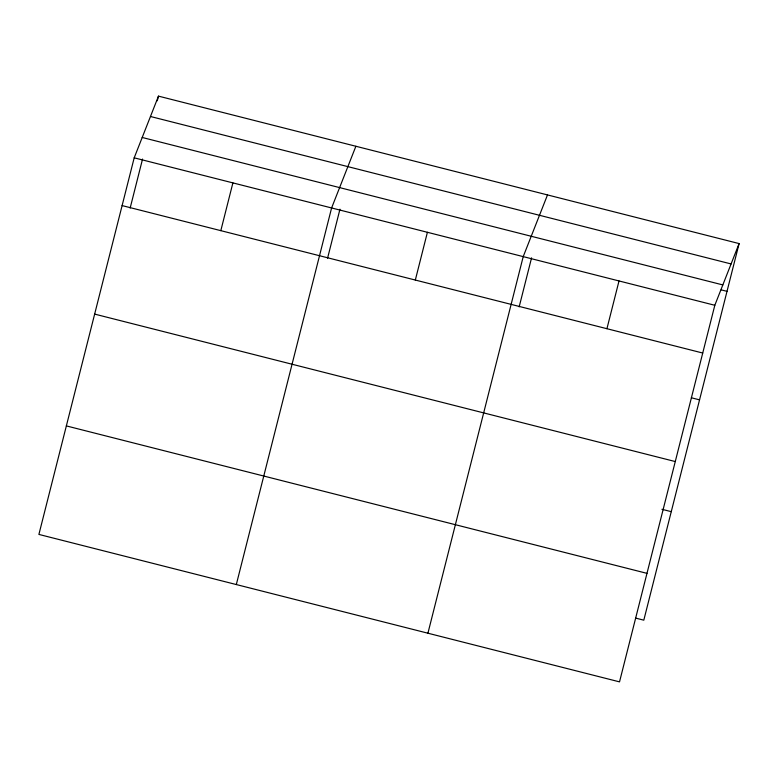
<?xml version="1.0" encoding="UTF-8"?>
<svg xmlns="http://www.w3.org/2000/svg" width="778" height="778" viewBox="0 0 778 778"><rect width="100%" height="100%" fill="white"/><g stroke="black" fill="none" stroke-linecap="round" stroke-linejoin="round"><path stroke-width="1.17" d="M134.195 157.827L38.9 534.418L619.521 681.868L714.817 305.277L739.1 243.582L158.479 96.132L134.195 157.827L714.817 305.277M130.15 208.066L142.549 159.062M157.292 100.79L158.479 96.132M220.816 230.658L232.894 182.898M236.317 584.55L331.603 207.959L355.886 146.264M327.567 258.199L339.967 209.194M415.326 280.051L427.404 232.291M427.919 633.214L523.215 256.623L547.498 194.928M519.169 306.863L531.569 257.849M606.928 328.715L619.016 280.946M739.1 243.582L643.805 620.173L635.626 618.092M150.465 116.496L731.087 263.946M142.209 137.473L722.83 284.923M721.177 289.863L727.012 291.342M122.107 205.587L702.729 353.037M691.379 397.782L699.558 399.853M94.644 314.098L675.275 461.558M661.922 509.289L671.268 511.661M66.354 425.906L646.985 573.357"/></g></svg>
